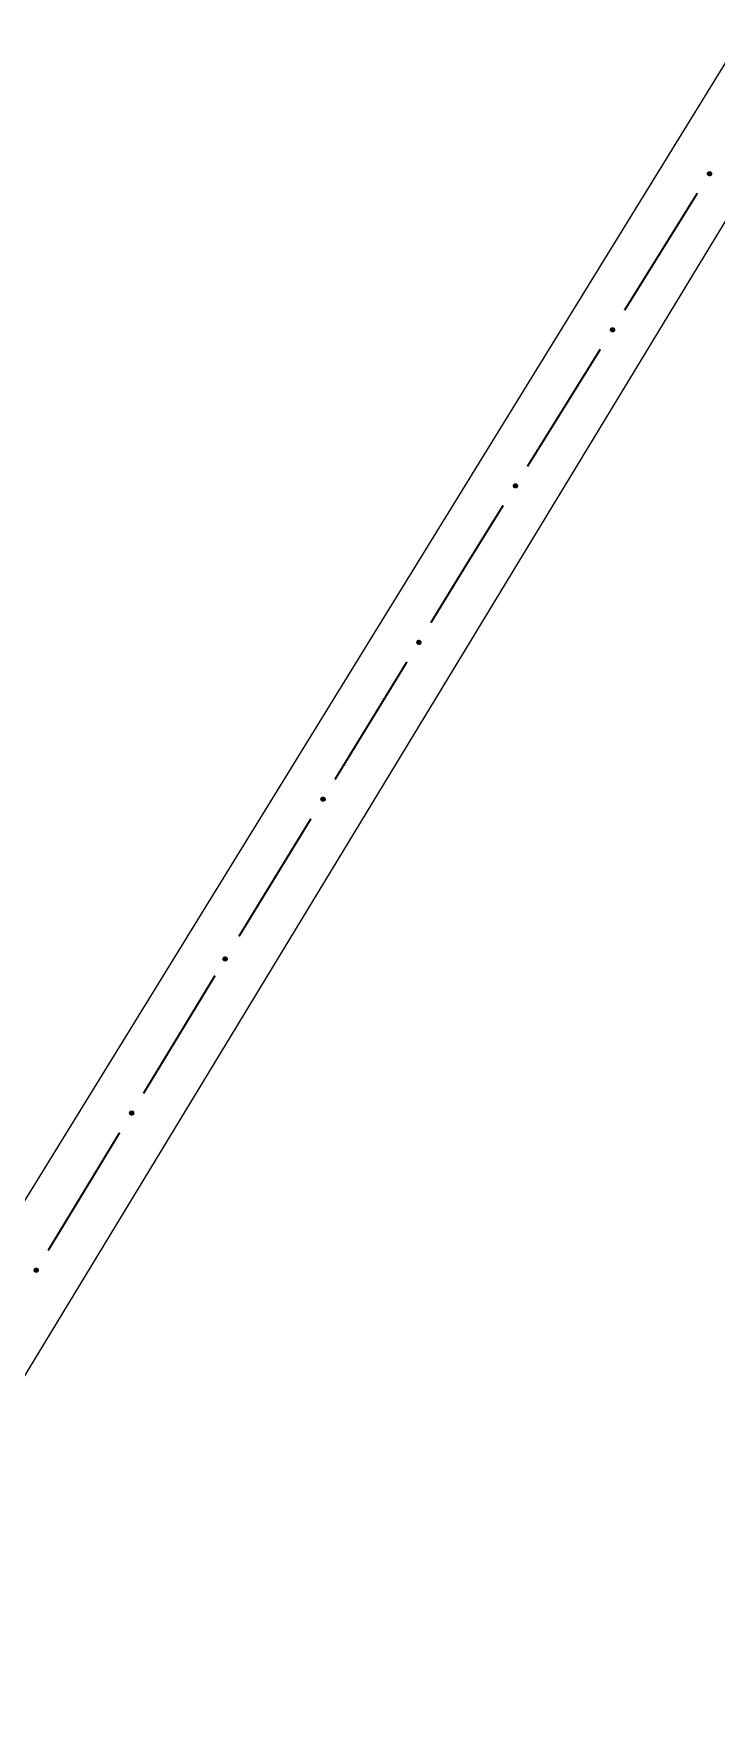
# Model space of a CAD drawing. Extents: x 210853 to 212686, y 4878863 to 4882037.
# Drawn here: x 211319.2 to 211378.6, y 4879342.3 to 4879489.9 of the extents above; entities that cross this region are included whole.
import ezdxf

# ---------------------------------------------------------------- set-up
doc = ezdxf.new("R2010")
doc.units = 0
doc.header["$LTSCALE"] = 1.5
doc.header["$MEASUREMENT"] = 0
doc.layers.add('SV-EIXO-ROD-ESTR', color=7, linetype='CONTINUOUS')
doc.layers.add('SV-EST-MUNIC-PAV', color=20, linetype='CONTINUOUS')

msp = doc.modelspace()

# ---------------------------------------------------------------- linework, layer by layer
at = {"layer": 'SV-EIXO-ROD-ESTR'}
for points in [[(211378.161629, 4879477.808396), (211378.17342, 4879477.76093), (211378.173848, 4879477.717724), (211378.163833, 4879477.681586), (211378.146656, 4879477.651959), (211378.125669, 4879477.623629), (211378.098208, 4879477.599734), (211378.061855, 4879477.579965), (211378.014323, 4879477.567803), (211377.970035, 4879477.570274), (211377.93408, 4879477.578197), (211377.902155, 4879477.59433), (211377.874975, 4879477.615178), (211377.851098, 4879477.644524), (211377.831424, 4879477.68156), (211377.820351, 4879477.729651), (211377.820222, 4879477.772011), (211377.830827, 4879477.806711), (211377.847249, 4879477.838703), (211377.869022, 4879477.867369), (211377.896113, 4879477.89067), (211377.933438, 4879477.910412), (211377.981048, 4879477.920711), (211378.023296, 4879477.921322), (211378.058137, 4879477.911207), (211378.089269, 4879477.894331), (211378.11794, 4879477.873627), (211378.143108, 4879477.847022), (211378.161629, 4879477.808396)], [(211369.715764, 4879464.219159), (211369.727555, 4879464.171693), (211369.727982, 4879464.128488), (211369.717967, 4879464.092349), (211369.70079, 4879464.062723), (211369.679803, 4879464.034392), (211369.652342, 4879464.010498), (211369.615989, 4879463.990728), (211369.568458, 4879463.978566), (211369.524169, 4879463.981037), (211369.488214, 4879463.98896), (211369.45629, 4879464.005093), (211369.42911, 4879464.025942), (211369.405233, 4879464.055287), (211369.385558, 4879464.092323), (211369.374485, 4879464.140414), (211369.374357, 4879464.182774), (211369.384962, 4879464.217475), (211369.401383, 4879464.249467), (211369.423156, 4879464.278133), (211369.450247, 4879464.301433), (211369.487572, 4879464.321175), (211369.535183, 4879464.331475), (211369.577431, 4879464.332085), (211369.612271, 4879464.321971), (211369.643403, 4879464.305094), (211369.672074, 4879464.28439), (211369.697243, 4879464.257786), (211369.715764, 4879464.219159)], [(211361.269898, 4879450.629923), (211361.281689, 4879450.582457), (211361.282117, 4879450.539251), (211361.272101, 4879450.503113), (211361.254924, 4879450.473486), (211361.233937, 4879450.445156), (211361.206477, 4879450.421261), (211361.170124, 4879450.401492), (211361.122592, 4879450.38933), (211361.078303, 4879450.391801), (211361.042348, 4879450.399724), (211361.010424, 4879450.415856), (211360.983244, 4879450.436705), (211360.959367, 4879450.466051), (211360.939692, 4879450.503086), (211360.92862, 4879450.551177), (211360.928491, 4879450.593538), (211360.939096, 4879450.628238), (211360.955518, 4879450.66023), (211360.97729, 4879450.688896), (211361.004381, 4879450.712196), (211361.041706, 4879450.731938), (211361.089317, 4879450.742238), (211361.131565, 4879450.742849), (211361.166405, 4879450.732734), (211361.197537, 4879450.715857), (211361.226208, 4879450.695153), (211361.251377, 4879450.668549), (211361.269898, 4879450.629923)], [(211352.874464, 4879437.01052), (211352.886595, 4879436.96314), (211352.887333, 4879436.919939), (211352.877577, 4879436.88373), (211352.860613, 4879436.85398), (211352.83983, 4879436.8255), (211352.812542, 4879436.801409), (211352.776331, 4879436.78138), (211352.728888, 4879436.768877), (211352.684583, 4879436.77103), (211352.648572, 4879436.778695), (211352.616533, 4879436.794598), (211352.589204, 4879436.815251), (211352.565117, 4879436.844424), (211352.545177, 4879436.881318), (211352.533759, 4879436.929328), (211352.533327, 4879436.971687), (211352.543682, 4879437.006462), (211352.559874, 4879437.038571), (211352.58144, 4879437.067393), (211352.608364, 4879437.090887), (211352.645546, 4879437.110896), (211352.693082, 4879437.121537), (211352.735324, 4879437.122451), (211352.770236, 4879437.112586), (211352.801488, 4879437.095934), (211352.830307, 4879437.075436), (211352.855666, 4879437.049013), (211352.874464, 4879437.01052)], [(211344.526335, 4879423.361025), (211344.538466, 4879423.313644), (211344.539204, 4879423.270443), (211344.529448, 4879423.234234), (211344.512484, 4879423.204485), (211344.491701, 4879423.176004), (211344.464412, 4879423.151913), (211344.428202, 4879423.131884), (211344.380759, 4879423.119381), (211344.336454, 4879423.121534), (211344.300443, 4879423.129199), (211344.268403, 4879423.145102), (211344.241075, 4879423.165755), (211344.216988, 4879423.194928), (211344.197048, 4879423.231822), (211344.18563, 4879423.279832), (211344.185198, 4879423.322191), (211344.195553, 4879423.356966), (211344.211745, 4879423.389075), (211344.233311, 4879423.417897), (211344.260235, 4879423.441391), (211344.297417, 4879423.4614), (211344.344952, 4879423.472041), (211344.387195, 4879423.472955), (211344.422107, 4879423.46309), (211344.453359, 4879423.446438), (211344.482178, 4879423.42594), (211344.507537, 4879423.399517), (211344.526335, 4879423.361025)], [(211336.015596, 4879409.446647), (211336.027898, 4879409.399311), (211336.02879, 4879409.356112), (211336.019165, 4879409.319868), (211336.002308, 4879409.290058), (211335.981627, 4879409.261503), (211335.954425, 4879409.237315), (211335.918287, 4879409.217155), (211335.870889, 4879409.204482), (211335.826577, 4879409.206476), (211335.790538, 4879409.214011), (211335.758442, 4879409.229799), (211335.731039, 4879409.250354), (211335.706848, 4879409.279441), (211335.686776, 4879409.316263), (211335.675186, 4879409.364232), (211335.674601, 4879409.406588), (211335.684832, 4879409.441401), (211335.700908, 4879409.473568), (211335.722371, 4879409.502467), (211335.749209, 4879409.526057), (211335.78632, 4879409.5462), (211335.833817, 4879409.557012), (211335.876055, 4879409.558077), (211335.911002, 4879409.548338), (211335.942315, 4879409.531798), (211335.971207, 4879409.511404), (211335.996661, 4879409.485072), (211336.015596, 4879409.446647)], [(211327.877955, 4879396.033331), (211327.890256, 4879395.985995), (211327.891149, 4879395.942796), (211327.881523, 4879395.906552), (211327.864666, 4879395.876742), (211327.843986, 4879395.848187), (211327.816784, 4879395.823998), (211327.780646, 4879395.803839), (211327.733248, 4879395.791166), (211327.688935, 4879395.79316), (211327.652897, 4879395.800695), (211327.6208, 4879395.816483), (211327.593398, 4879395.837038), (211327.569206, 4879395.866125), (211327.549134, 4879395.902947), (211327.537544, 4879395.950915), (211327.536959, 4879395.993272), (211327.54719, 4879396.028085), (211327.563266, 4879396.060251), (211327.584729, 4879396.08915), (211327.611568, 4879396.112741), (211327.648678, 4879396.132884), (211327.696175, 4879396.143696), (211327.738414, 4879396.144761), (211327.773361, 4879396.135022), (211327.804673, 4879396.118481), (211327.833565, 4879396.098087), (211327.859019, 4879396.071756), (211327.877955, 4879396.033331)], [(211319.578893, 4879382.353946), (211319.591195, 4879382.306609), (211319.592087, 4879382.263411), (211319.582462, 4879382.227167), (211319.565605, 4879382.197357), (211319.544924, 4879382.168802), (211319.517722, 4879382.144613), (211319.481584, 4879382.124454), (211319.434186, 4879382.111781), (211319.389873, 4879382.113774), (211319.353835, 4879382.12131), (211319.321739, 4879382.137098), (211319.294336, 4879382.157653), (211319.270145, 4879382.18674), (211319.250072, 4879382.223561), (211319.238483, 4879382.27153), (211319.237898, 4879382.313887), (211319.248129, 4879382.348699), (211319.264205, 4879382.380866), (211319.285667, 4879382.409765), (211319.312506, 4879382.433356), (211319.349617, 4879382.453498), (211319.397113, 4879382.46431), (211319.439352, 4879382.465376), (211319.474299, 4879382.455637), (211319.505612, 4879382.439096), (211319.534504, 4879382.418702), (211319.559958, 4879382.39237), (211319.578893, 4879382.353946)]]:
    msp.add_lwpolyline(points, close=True, dxfattribs=at)
for points in [[(211377.869022, 4879477.867369), (211377.820222, 4879477.772011)], [(211377.896113, 4879477.89067), (211377.820351, 4879477.729651)], [(211377.880816, 4879477.874998), (211377.823258, 4879477.756538)], [(211377.913889, 4879477.894607), (211377.829588, 4879477.712439)], [(211377.933438, 4879477.910412), (211377.831424, 4879477.68156)], [(211377.956516, 4879477.911493), (211377.842433, 4879477.665897)], [(211377.981048, 4879477.920711), (211377.851098, 4879477.644524)], [(211378.000176, 4879477.919702), (211377.864642, 4879477.634422)], [(211378.023296, 4879477.921322), (211377.874975, 4879477.615178)], [(211378.038231, 4879477.913723), (211377.889732, 4879477.607582)], [(211378.058137, 4879477.911207), (211377.902155, 4879477.59433)], [(211378.071965, 4879477.90079), (211377.916826, 4879477.589136)], [(211378.089269, 4879477.894331), (211377.93408, 4879477.578197)], [(211378.102536, 4879477.880184), (211377.956198, 4879477.577519)], [(211378.11794, 4879477.873627), (211377.970035, 4879477.570274)], [(211378.127907, 4879477.856382), (211377.994973, 4879477.572699)], [(211378.143108, 4879477.847022), (211378.014323, 4879477.567803)], [(211378.150398, 4879477.827944), (211378.038352, 4879477.57787)], [(211378.161629, 4879477.808396), (211378.061855, 4879477.579965)], [(211378.167001, 4879477.78228), (211378.083578, 4879477.596353)], [(211378.17342, 4879477.76093), (211378.098208, 4879477.599734)], [(211378.17377, 4879477.736302), (211378.115774, 4879477.619721)], [(211378.173848, 4879477.717724), (211378.125669, 4879477.623629)], [(211369.423156, 4879464.278133), (211369.374357, 4879464.182774)], [(211369.450247, 4879464.301433), (211369.374485, 4879464.140414)], [(211369.43495, 4879464.285761), (211369.377392, 4879464.167302)], [(211369.468024, 4879464.305371), (211369.383723, 4879464.123202)], [(211369.487572, 4879464.321175), (211369.385558, 4879464.092323)], [(211369.51065, 4879464.322256), (211369.396568, 4879464.076661)], [(211369.535183, 4879464.331475), (211369.405233, 4879464.055287)], [(211369.55431, 4879464.330466), (211369.418777, 4879464.045185)], [(211369.577431, 4879464.332085), (211369.42911, 4879464.025942)], [(211369.592366, 4879464.324486), (211369.443867, 4879464.018345)], [(211369.612271, 4879464.321971), (211369.45629, 4879464.005093)], [(211369.626099, 4879464.311554), (211369.470961, 4879463.999899)], [(211369.643403, 4879464.305094), (211369.488214, 4879463.98896)], [(211369.65667, 4879464.290947), (211369.510332, 4879463.988283)], [(211369.672074, 4879464.28439), (211369.524169, 4879463.981037)], [(211369.682041, 4879464.267145), (211369.549107, 4879463.983462)], [(211369.697243, 4879464.257786), (211369.568458, 4879463.978566)], [(211369.704532, 4879464.238708), (211369.592486, 4879463.988634)], [(211369.715764, 4879464.219159), (211369.615989, 4879463.990728)], [(211369.721136, 4879464.193043), (211369.637712, 4879464.007117)], [(211369.727555, 4879464.171693), (211369.652342, 4879464.010498)], [(211369.727905, 4879464.147065), (211369.669908, 4879464.030484)], [(211369.727982, 4879464.128488), (211369.679803, 4879464.034392)], [(211360.97729, 4879450.688896), (211360.928491, 4879450.593538)], [(211361.004381, 4879450.712196), (211360.92862, 4879450.551177)], [(211360.989085, 4879450.696525), (211360.931526, 4879450.578065)], [(211361.022158, 4879450.716134), (211360.937857, 4879450.533966)], [(211361.041706, 4879450.731938), (211360.939692, 4879450.503086)], [(211361.064784, 4879450.733019), (211360.950702, 4879450.487424)], [(211361.089317, 4879450.742238), (211360.959367, 4879450.466051)], [(211361.108445, 4879450.741229), (211360.972911, 4879450.455949)], [(211361.131565, 4879450.742849), (211360.983244, 4879450.436705)], [(211361.1465, 4879450.73525), (211360.998001, 4879450.429109)], [(211361.166405, 4879450.732734), (211361.010424, 4879450.415856)], [(211361.180233, 4879450.722317), (211361.025095, 4879450.410663)], [(211361.197537, 4879450.715857), (211361.042348, 4879450.399724)], [(211361.210804, 4879450.70171), (211361.064466, 4879450.399046)], [(211361.226208, 4879450.695153), (211361.078303, 4879450.391801)], [(211361.236176, 4879450.677909), (211361.103242, 4879450.394226)], [(211361.251377, 4879450.668549), (211361.122592, 4879450.38933)], [(211361.258666, 4879450.649471), (211361.14662, 4879450.399397)], [(211361.269898, 4879450.629923), (211361.170124, 4879450.401492)], [(211361.27527, 4879450.603807), (211361.191846, 4879450.41788)], [(211361.281689, 4879450.582457), (211361.206477, 4879450.421261)], [(211361.282039, 4879450.557828), (211361.224042, 4879450.441248)], [(211361.282117, 4879450.539251), (211361.233937, 4879450.445156)], [(211352.58144, 4879437.067393), (211352.533327, 4879436.971687)], [(211352.608364, 4879437.090887), (211352.533759, 4879436.929328)], [(211352.59318, 4879437.075106), (211352.536473, 4879436.956236)], [(211352.626111, 4879437.094952), (211352.54312, 4879436.912183)], [(211352.645546, 4879437.110896), (211352.545177, 4879436.881318)], [(211352.668615, 4879437.112143), (211352.556299, 4879436.865735)], [(211352.693082, 4879437.121537), (211352.565117, 4879436.844424)], [(211352.712216, 4879437.120665), (211352.578733, 4879436.83442)], [(211352.735324, 4879437.122451), (211352.589204, 4879436.815251)], [(211352.750313, 4879437.114959), (211352.604015, 4879436.80776)], [(211352.770236, 4879437.112586), (211352.616533, 4879436.794598)], [(211352.784139, 4879437.102269), (211352.631241, 4879436.78951)], [(211352.801488, 4879437.095934), (211352.648572, 4879436.778695)], [(211352.814856, 4879437.081882), (211352.670694, 4879436.778176)], [(211352.830307, 4879437.075436), (211352.684583, 4879436.77103)], [(211352.840398, 4879437.058263), (211352.709503, 4879436.773634)], [(211352.855666, 4879437.049013), (211352.728888, 4879436.768877)], [(211352.863092, 4879437.029988), (211352.752844, 4879436.779116)], [(211352.874464, 4879437.01052), (211352.776331, 4879436.78138)], [(211352.880023, 4879436.984444), (211352.797936, 4879436.797923)], [(211352.886595, 4879436.96314), (211352.812542, 4879436.801409)], [(211352.887122, 4879436.938515), (211352.829963, 4879436.821521)], [(211352.887333, 4879436.919939), (211352.83983, 4879436.8255)], [(211344.233311, 4879423.417897), (211344.185198, 4879423.322191)], [(211344.260235, 4879423.441391), (211344.18563, 4879423.279832)], [(211344.245051, 4879423.42561), (211344.188344, 4879423.30674)], [(211344.277982, 4879423.445456), (211344.194991, 4879423.262687)], [(211344.297417, 4879423.4614), (211344.197048, 4879423.231822)], [(211344.320486, 4879423.462647), (211344.20817, 4879423.216239)], [(211344.344952, 4879423.472041), (211344.216988, 4879423.194928)], [(211344.364087, 4879423.471169), (211344.230604, 4879423.184924)], [(211344.387195, 4879423.472955), (211344.241075, 4879423.165755)], [(211344.402184, 4879423.465463), (211344.255886, 4879423.158265)], [(211344.422107, 4879423.46309), (211344.268403, 4879423.145102)], [(211344.436009, 4879423.452773), (211344.283111, 4879423.140014)], [(211344.453359, 4879423.446438), (211344.300443, 4879423.129199)], [(211344.466727, 4879423.432386), (211344.322565, 4879423.12868)], [(211344.482178, 4879423.42594), (211344.336454, 4879423.121534)], [(211344.492269, 4879423.408767), (211344.361374, 4879423.124138)], [(211344.507537, 4879423.399517), (211344.380759, 4879423.119381)], [(211344.514963, 4879423.380492), (211344.404715, 4879423.12962)], [(211344.526335, 4879423.361025), (211344.428202, 4879423.131884)], [(211344.531894, 4879423.334948), (211344.449807, 4879423.148427)], [(211344.538466, 4879423.313644), (211344.464412, 4879423.151913)], [(211344.538993, 4879423.289019), (211344.481834, 4879423.172025)], [(211344.539204, 4879423.270443), (211344.491701, 4879423.176004)], [(211335.78632, 4879409.5462), (211335.686776, 4879409.316263)], [(211335.809384, 4879409.547529), (211335.697953, 4879409.30072)], [(211335.833817, 4879409.557012), (211335.706848, 4879409.279441)], [(211335.852954, 4879409.556209), (211335.7205, 4879409.269485)], [(211335.876055, 4879409.558077), (211335.731039, 4879409.250354)], [(211335.891071, 4879409.550639), (211335.745877, 4879409.242917)], [(211335.911002, 4879409.548338), (211335.758442, 4879409.229799)], [(211335.722371, 4879409.502467), (211335.674601, 4879409.406588)], [(211335.749209, 4879409.526057), (211335.675186, 4879409.364232)], [(211335.734082, 4879409.510222), (211335.677803, 4879409.391149)], [(211335.766942, 4879409.530186), (211335.684608, 4879409.347121)], [(211335.924942, 4879409.53807), (211335.773168, 4879409.224764)], [(211335.942315, 4879409.531798), (211335.790538, 4879409.214011)], [(211335.955733, 4879409.517794), (211335.812662, 4879409.213572)], [(211335.971207, 4879409.511404), (211335.826577, 4879409.206476)], [(211335.981359, 4879409.494267), (211335.851487, 4879409.209169)], [(211335.996661, 4879409.485072), (211335.870889, 4879409.204482)], [(211336.004155, 4879409.466073), (211335.894808, 4879409.214807)], [(211336.015596, 4879409.446647), (211335.918287, 4879409.217155)], [(211336.021249, 4879409.42059), (211335.939832, 4879409.233776)], [(211336.027898, 4879409.399311), (211335.954425, 4879409.237315)], [(211336.028513, 4879409.374688), (211335.971775, 4879409.257489)], [(211336.02879, 4879409.356112), (211335.981627, 4879409.261503)], [(211327.584729, 4879396.08915), (211327.536959, 4879395.993272)], [(211327.611568, 4879396.112741), (211327.537544, 4879395.950915)], [(211327.596441, 4879396.096906), (211327.540161, 4879395.977833)], [(211327.629301, 4879396.11687), (211327.546966, 4879395.933805)], [(211327.648678, 4879396.132884), (211327.549134, 4879395.902947)], [(211327.671743, 4879396.134213), (211327.560311, 4879395.887404)], [(211327.696175, 4879396.143696), (211327.569206, 4879395.866125)], [(211327.715312, 4879396.142892), (211327.582858, 4879395.856169)], [(211327.738414, 4879396.144761), (211327.593398, 4879395.837038)], [(211327.75343, 4879396.137323), (211327.608236, 4879395.829601)], [(211327.773361, 4879396.135022), (211327.6208, 4879395.816483)], [(211327.7873, 4879396.124754), (211327.635527, 4879395.811448)], [(211327.804673, 4879396.118481), (211327.652897, 4879395.800695)], [(211327.818091, 4879396.104478), (211327.675021, 4879395.800256)], [(211327.833565, 4879396.098087), (211327.688935, 4879395.79316)], [(211327.843718, 4879396.080951), (211327.713846, 4879395.795853)], [(211327.859019, 4879396.071756), (211327.733248, 4879395.791166)], [(211327.866513, 4879396.052757), (211327.757166, 4879395.801491)], [(211327.877955, 4879396.033331), (211327.780646, 4879395.803839)], [(211327.883608, 4879396.007274), (211327.802191, 4879395.82046)], [(211327.890256, 4879395.985995), (211327.816784, 4879395.823998)], [(211327.890871, 4879395.961371), (211327.834133, 4879395.844173)], [(211327.891149, 4879395.942796), (211327.843986, 4879395.848187)], [(211319.285667, 4879382.409765), (211319.237898, 4879382.313887)], [(211319.312506, 4879382.433356), (211319.238483, 4879382.27153)], [(211319.297379, 4879382.41752), (211319.2411, 4879382.298448)], [(211319.330239, 4879382.437485), (211319.247904, 4879382.254419)], [(211319.349617, 4879382.453498), (211319.250072, 4879382.223561)], [(211319.372681, 4879382.454828), (211319.26125, 4879382.208019)], [(211319.397113, 4879382.46431), (211319.270145, 4879382.18674)], [(211319.416251, 4879382.463507), (211319.283797, 4879382.176784)], [(211319.439352, 4879382.465376), (211319.294336, 4879382.157653)], [(211319.454368, 4879382.457938), (211319.309174, 4879382.150216)], [(211319.474299, 4879382.455637), (211319.321739, 4879382.137098)], [(211319.488239, 4879382.445369), (211319.336465, 4879382.132063)], [(211319.505612, 4879382.439096), (211319.353835, 4879382.12131)], [(211319.51903, 4879382.425093), (211319.375959, 4879382.12087)], [(211319.534504, 4879382.418702), (211319.389873, 4879382.113774)], [(211319.544656, 4879382.401566), (211319.414784, 4879382.116468)], [(211319.559958, 4879382.39237), (211319.434186, 4879382.111781)], [(211319.567452, 4879382.373372), (211319.458105, 4879382.122106)], [(211319.578893, 4879382.353946), (211319.481584, 4879382.124454)], [(211319.584546, 4879382.327889), (211319.503129, 4879382.141075)], [(211319.591195, 4879382.306609), (211319.517722, 4879382.144613)], [(211319.59181, 4879382.281986), (211319.535072, 4879382.164788)], [(211319.592087, 4879382.263411), (211319.544924, 4879382.168802)]]:
    msp.add_lwpolyline(points, dxfattribs=at)
at = {"layer": 'SV-EIXO-ROD-ESTR', "const_width": 0.18}
for points in [[(211376.936558, 4879476.045817), (211370.602158, 4879465.85389)], [(211368.490692, 4879462.456581), (211362.156293, 4879452.264653)], [(211360.044826, 4879448.867344), (211357.405493, 4879444.620708)], [(211357.052748, 4879444.053147), (211353.749105, 4879438.65157)], [(211357.405493, 4879444.620708), (211357.052748, 4879444.053147)], [(211351.662072, 4879435.239196), (211345.400975, 4879425.002074)], [(211343.313943, 4879421.5897), (211337.052846, 4879411.352578)], [(211334.970993, 4879407.937049), (211328.746697, 4879397.67751)], [(211326.671932, 4879394.257664), (211320.447635, 4879383.998125)]]:
    msp.add_lwpolyline(points, dxfattribs=at)
at = {"layer": 'SV-EST-MUNIC-PAV', "linetype": 'Continuous'}
for points in [[(211315.6452, 4879383.850672, 11.044845), (211379.427296, 4879487.437193, 11.044845), (211419.974565, 4879553.527039, 10.984767), (211508.783806, 4879697.81512, 12.262037), (211581.774019, 4879817.686218, 12.13431), (211593.698826, 4879837.458303, 12.183435)], [(211234.394128, 4879237.20339, 9.745816), (211306.461091, 4879353.442822, 10.060425), (211382.135665, 4879478.141754, 10.963655)]]:
    msp.add_polyline3d(points, dxfattribs=at)

doc.saveas('drawing.dxf')
